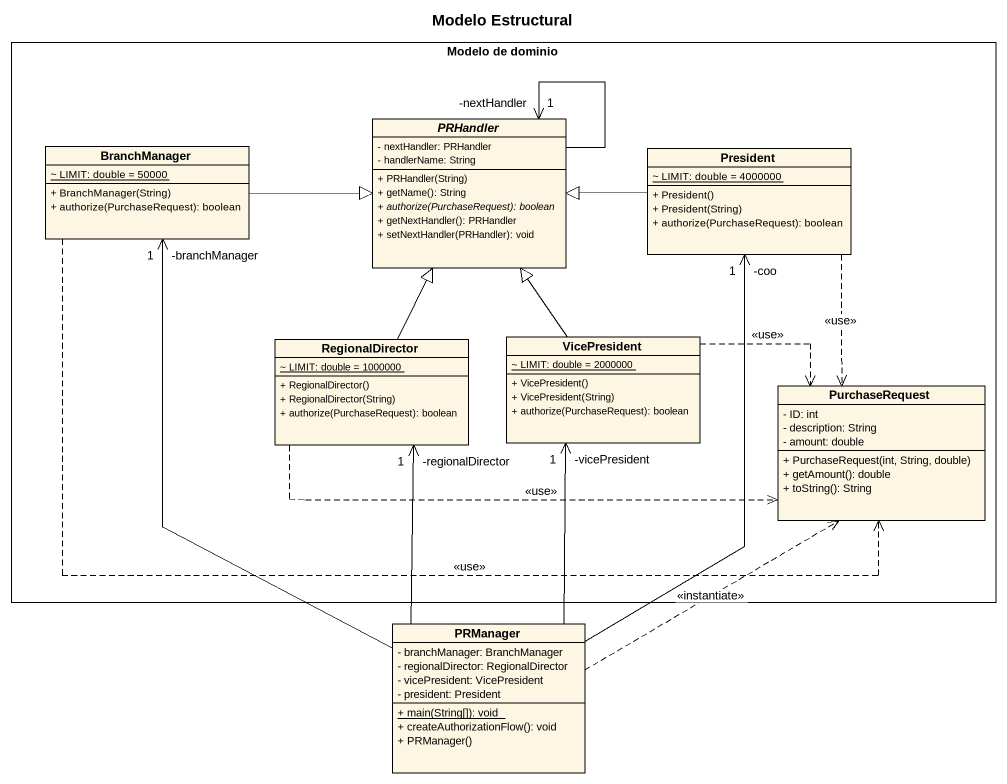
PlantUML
@startuml
title Modelo Estructural
hide circle
hide empty members
skinparam classAttributeIconSize 0
rectangle "Modelo de dominio" as Modelo_de_dominio {
  class BranchManager {
    {static} ~ LIMIT: double = 50000
    + BranchManager(String)
    + authorize(PurchaseRequest): boolean
  }
  abstract class PRHandler {
    - nextHandler: PRHandler
    - handlerName: String
    + PRHandler(String)
    + getName(): String
    {abstract} + authorize(PurchaseRequest): boolean
    + getNextHandler(): PRHandler
    + setNextHandler(PRHandler): void
  }
  class President {
    {static} ~ LIMIT: double = 4000000
    + President()
    + President(String)
    + authorize(PurchaseRequest): boolean
  }
  class RegionalDirector {
    {static} ~ LIMIT: double = 1000000
    + RegionalDirector()
    + RegionalDirector(String)
    + authorize(PurchaseRequest): boolean
  }
  class VicePresident {
    {static} ~ LIMIT: double = 2000000
    + VicePresident()
    + VicePresident(String)
    + authorize(PurchaseRequest): boolean
  }
  class PurchaseRequest {
    - ID: int
    - description: String
    - amount: double
    + PurchaseRequest(int, String, double)
    + getAmount(): double
    + toString(): String
  }
}
class PRManager {
  - branchManager: BranchManager
  - regionalDirector: RegionalDirector
  - vicePresident: VicePresident
  - president: President
  {static} + main(String[]): void
  + createAuthorizationFlow(): void
  + PRManager()
}
BranchManager -right-|> PRHandler
BranchManager .right.> PurchaseRequest : <<use>>
PRHandler --> "-nextHandler\n1" PRHandler
President -left-|> PRHandler
President ..> PurchaseRequest : <<use>>
RegionalDirector -up-|> PRHandler
RegionalDirector .right.> PurchaseRequest : <<use>>
VicePresident -up-|> PRHandler
VicePresident .right.> PurchaseRequest : <<use>>
PRManager -up-> "-branchManager\n1" BranchManager
PRManager -up-> "-coo\n1" President
PRManager -up-> "-regionalDirector\n1" RegionalDirector
PRManager -up-> "-vicePresident\n1" VicePresident
PRManager .up.> PurchaseRequest : <<instantiate>>
@enduml
